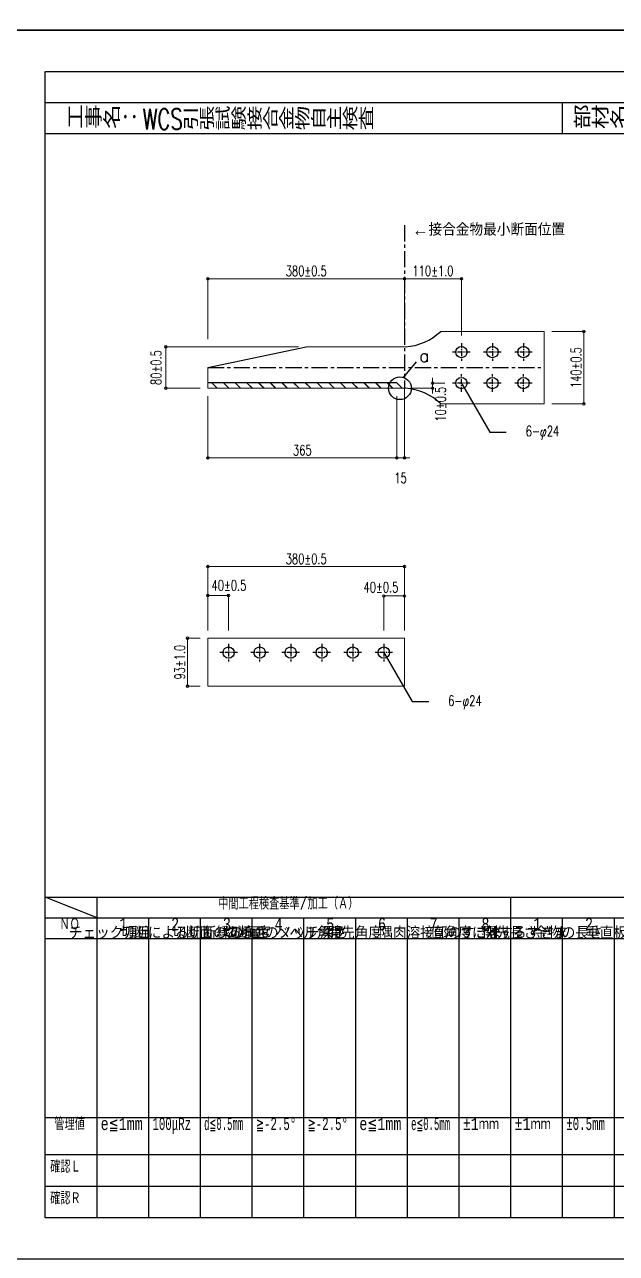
# Model space of a CAD drawing. Header units: millimetres. Extents: x 0 to 29624, y 0 to 14691.
# Drawn here: x 3404 to 4548, y 2387 to 4763 of the extents above; entities that cross this region are included whole.
import ezdxf
from ezdxf.enums import TextEntityAlignment as Align

# ---------------------------------------------------------------- set-up
doc = ezdxf.new("R2010")
doc.units = ezdxf.units.MM
doc.header["$LTSCALE"] = 5
doc.linetypes.add('CENTER1', pattern=[10, 6.25, -1.25, 1.25, -1.25])
doc.linetypes.add('JIS_08_50', pattern=[53, 50, -1.125, 0.75, -1.125])
doc.layers.get('0').update_dxf_attribs({"color": 255})
doc.layers.get('DEFPOINTS').update_dxf_attribs({"color": 255})
for name, color, linetype in [('CENTER', 2, 'JIS_08_50'), ('LAYER6', 7, 'Continuous'), ('寸法', 4, 'Continuous'), ('文字', 7, 'Continuous'), ('溶接', 241, 'Continuous'), ('金物', 142, 'Continuous')]:
    doc.layers.add(name, color=color, linetype=linetype)
doc.styles.add('DLSTANDARD1', font='monotxt.shx', dxfattribs={"width": 0.6, "bigfont": 'extfont'})
doc.styles.add('KANJI', font='simplex.shx', dxfattribs={"width": 0.7, "bigfont": 'extfont2.shx'})
doc.styles.get("Standard").update_dxf_attribs({"font": 'simplex.shx', "width": 0.7, "height": 2.5, "bigfont": '@extfont2.shx'})
doc.styles.add('SUNPOU', font='simplex.shx', dxfattribs={"width": 0.7, "bigfont": 'extfont2.shx'})
doc.styles.add('TATEGAKI', font='txt', dxfattribs={"bigfont": 'bigfont.shx'})
doc.dimstyles.new('一般寸法-小さめ', dxfattribs={"dimscale": 10, "dimtxt": 2, "dimasz": 0.5, "dimexe": 0.125, "dimexo": 1.5, "dimgap": 0.5, "dimtad": 1, "dimtxsty": 'KANJI', "dimblk": 'ORIGIN', "dimcen": 0, "dimclrd": 256, "dimclre": 256, "dimclrt": 256, "dimadec": 0, "dimazin": 0, "dimtfac": 1, "dimtmove": 2, "dimatfit": 2, "dimfxl": 0, "dimtolj": 2, "dimlwd": 5, "dimlwe": 5, "dimarcsym": 0})

# ---------------------------------------------------------------- blocks, each defined once
blk = doc.blocks.new('_Origin')
at = {"color": 0, "linetype": 'ByBlock', "lineweight": -2}
blk.add_line((0, 0), (-1, 0), dxfattribs=at)
blk.add_circle((0, 0), 0.5, dxfattribs=at)
blk = doc.blocks.new('*D569')
at = {"layer": 'DEFPOINTS', "color": 0, "linetype": 'Continuous', "transparency": 16777216}
for p in [(3758.4, 4059.7), (4123.4, 4059.7), (4123.4, 3925)]:
    blk.add_point(p, dxfattribs=at)
at = {"layer": '寸法', "linetype": 'Continuous', "lineweight": 5, "transparency": 16777216}
for p, q in [((3758.4, 4044.7), (3758.4, 3923.8)), ((4123.4, 4044.7), (4123.4, 3923.8)), ((3763.4, 3925), (4118.4, 3925))]:
    blk.add_line(p, q, dxfattribs=at)
at = {"layer": '寸法', "linetype": 'Continuous', "lineweight": 5, "transparency": 16777216, "xscale": 5, "yscale": 5, "zscale": 5, "rotation": 180}
blk.add_blockref('_Origin', (3758.4, 3925), dxfattribs=at)
at = {"layer": '寸法', "linetype": 'Continuous', "lineweight": 5, "transparency": 16777216, "xscale": 5, "yscale": 5, "zscale": 5}
blk.add_blockref('_Origin', (4123.4, 3925), dxfattribs=at)
at = {"layer": '寸法', "linetype": 'Continuous', "transparency": 16777216, "insert": (3940.9, 3940), "char_height": 20, "attachment_point": 5, "style": 'KANJI'}
blk.add_mtext('\\A2;365', dxfattribs=at)
blk = doc.blocks.new('*D570')
at = {"layer": 'DEFPOINTS', "color": 0, "linetype": 'Continuous', "transparency": 16777216}
for p in [(4123.4, 4059.7), (4138.4, 4059.7), (4138.4, 3925)]:
    blk.add_point(p, dxfattribs=at)
at = {"layer": '寸法', "linetype": 'Continuous', "lineweight": 5, "transparency": 16777216}
for p, q in [((4123.4, 4044.7), (4123.4, 3923.8)), ((4138.4, 4044.7), (4138.4, 3923.8)), ((4118.4, 3925), (4113.4, 3925)), ((4123.4, 3925), (4138.4, 3925)), ((4143.4, 3925), (4148.4, 3925))]:
    blk.add_line(p, q, dxfattribs=at)
at = {"layer": '寸法', "linetype": 'Continuous', "lineweight": 5, "transparency": 16777216, "xscale": 5, "yscale": 5, "zscale": 5}
blk.add_blockref('_Origin', (4123.4, 3925), dxfattribs=at)
at = {"layer": '寸法', "linetype": 'Continuous', "lineweight": 5, "transparency": 16777216, "xscale": 5, "yscale": 5, "zscale": 5, "rotation": 180}
blk.add_blockref('_Origin', (4138.4, 3925), dxfattribs=at)
at = {"layer": '寸法', "linetype": 'Continuous', "transparency": 16777216, "insert": (4130.9, 3886.3), "char_height": 20, "attachment_point": 5, "style": 'KANJI'}
blk.add_mtext('\\A2;15', dxfattribs=at)
blk = doc.blocks.new('*D618')
at = {"layer": 'DEFPOINTS', "color": 0, "transparency": 16777216}
for p in [(4192.8, 4069.7), (4231.4, 4069.7), (4138.4, 4059.7)]:
    blk.add_point(p, dxfattribs=at)
at = {"layer": '寸法', "lineweight": 5, "transparency": 16777216}
for p, q in [((4216.4, 4069.7), (4191.6, 4069.7)), ((4192.8, 4074.7), (4192.8, 4079.7)), ((4192.8, 4059.7), (4192.8, 4069.7)), ((4153.4, 4059.7), (4194.1, 4059.7)), ((4192.8, 4054.7), (4192.8, 4049.7))]:
    blk.add_line(p, q, dxfattribs=at)
at = {"layer": '寸法', "lineweight": 5, "transparency": 16777216, "xscale": 5, "yscale": 5, "zscale": 5}
for p, rotation in [((4192.8, 4069.7), 270), ((4192.8, 4059.7), 90)]:
    blk.add_blockref('_Origin', p, dxfattribs=dict(at, rotation=rotation))
at = {"layer": '寸法', "transparency": 16777216, "insert": (4208.1, 4029), "char_height": 20, "attachment_point": 5, "rotation": 90, "style": 'KANJI'}
blk.add_mtext('\\A2;10±0.5', dxfattribs=at)
blk = doc.blocks.new('*D625')
at = {"layer": 'DEFPOINTS', "color": 0, "ltscale": 4, "transparency": 16777216}
for p in [(4408.4, 4169.7), (4485.1, 4169.7), (4408.4, 4029.7)]:
    blk.add_point(p, dxfattribs=at)
at = {"layer": '寸法', "lineweight": 5, "ltscale": 4, "transparency": 16777216}
for p, q in [((4423.4, 4169.7), (4486.4, 4169.7)), ((4485.1, 4034.7), (4485.1, 4164.7)), ((4423.4, 4029.7), (4486.4, 4029.7))]:
    blk.add_line(p, q, dxfattribs=at)
at = {"layer": '寸法', "lineweight": 5, "ltscale": 4, "transparency": 16777216, "xscale": 5, "yscale": 5, "zscale": 5}
for p, rotation in [((4485.1, 4169.7), 90), ((4485.1, 4029.7), 270)]:
    blk.add_blockref('_Origin', p, dxfattribs=dict(at, rotation=rotation))
at = {"layer": '寸法', "ltscale": 4, "transparency": 16777216, "insert": (4470.1, 4099.7), "char_height": 20, "attachment_point": 5, "rotation": 90, "style": 'KANJI'}
blk.add_mtext('\\A2;140±0.5', dxfattribs=at)
blk = doc.blocks.new('*D626')
at = {"layer": 'DEFPOINTS', "color": 0, "ltscale": 4, "transparency": 16777216}
for p in [(3677, 4139.7), (3948.4, 4139.7), (3758.4, 4059.7)]:
    blk.add_point(p, dxfattribs=at)
at = {"layer": '寸法', "lineweight": 5, "ltscale": 4, "transparency": 16777216}
for p, q in [((3933.4, 4139.7), (3675.8, 4139.7)), ((3677, 4064.7), (3677, 4134.7)), ((3743.4, 4059.7), (3675.8, 4059.7))]:
    blk.add_line(p, q, dxfattribs=at)
at = {"layer": '寸法', "lineweight": 5, "ltscale": 4, "transparency": 16777216, "xscale": 5, "yscale": 5, "zscale": 5}
for p, rotation in [((3677, 4139.7), 90), ((3677, 4059.7), 270)]:
    blk.add_blockref('_Origin', p, dxfattribs=dict(at, rotation=rotation))
at = {"layer": '寸法', "ltscale": 4, "transparency": 16777216, "insert": (3658.3, 4099.7), "char_height": 20, "attachment_point": 5, "rotation": 90, "style": 'KANJI'}
blk.add_mtext('\\A2;80±0.5', dxfattribs=at)
blk = doc.blocks.new('*D632')
at = {"layer": 'DEFPOINTS', "color": 0, "transparency": 16777216}
for p in [(4138.4, 4271.5), (3758.4, 4139.7), (4138.4, 4139.7)]:
    blk.add_point(p, dxfattribs=at)
at = {"layer": '寸法', "lineweight": 5, "transparency": 16777216}
for p, q in [((3758.4, 4154.7), (3758.4, 4272.8)), ((3763.4, 4271.5), (4133.4, 4271.5)), ((4138.4, 4154.7), (4138.4, 4272.8))]:
    blk.add_line(p, q, dxfattribs=at)
at = {"layer": '寸法', "lineweight": 5, "transparency": 16777216, "xscale": 5, "yscale": 5, "zscale": 5, "rotation": 180}
blk.add_blockref('_Origin', (3758.4, 4271.5), dxfattribs=at)
at = {"layer": '寸法', "lineweight": 5, "transparency": 16777216, "xscale": 5, "yscale": 5, "zscale": 5}
blk.add_blockref('_Origin', (4138.4, 4271.5), dxfattribs=at)
at = {"layer": '寸法', "transparency": 16777216, "insert": (3948.4, 4286.5), "char_height": 20, "attachment_point": 5, "style": 'KANJI'}
blk.add_mtext('\\A2;380±0.5', dxfattribs=at)
blk = doc.blocks.new('*D633')
at = {"layer": 'DEFPOINTS', "color": 0, "transparency": 16777216}
for p in [(4138.4, 4271.5), (4138.4, 4139.7), (4248.4, 4146.7)]:
    blk.add_point(p, dxfattribs=at)
at = {"layer": '寸法', "lineweight": 5, "transparency": 16777216}
for p, q in [((4138.4, 4154.7), (4138.4, 4272.8)), ((4243.4, 4271.5), (4143.4, 4271.5)), ((4248.4, 4161.7), (4248.4, 4272.8))]:
    blk.add_line(p, q, dxfattribs=at)
at = {"layer": '寸法', "lineweight": 5, "transparency": 16777216, "xscale": 5, "yscale": 5, "zscale": 5, "rotation": 180}
blk.add_blockref('_Origin', (4138.4, 4271.5), dxfattribs=at)
at = {"layer": '寸法', "lineweight": 5, "transparency": 16777216, "xscale": 5, "yscale": 5, "zscale": 5}
blk.add_blockref('_Origin', (4248.4, 4271.5), dxfattribs=at)
at = {"layer": '寸法', "transparency": 16777216, "insert": (4193.4, 4286.5), "char_height": 20, "attachment_point": 5, "style": 'KANJI'}
blk.add_mtext('\\A2;110±1.0', dxfattribs=at)
blk = doc.blocks.new('*D644')
at = {"layer": 'DEFPOINTS', "color": 0, "ltscale": 4, "transparency": 16777216}
for p in [(3798.4, 3659.1), (3758.4, 3576.6), (3798.4, 3576.6)]:
    blk.add_point(p, dxfattribs=at)
at = {"layer": '寸法', "lineweight": 5, "ltscale": 4, "transparency": 16777216}
for p, q in [((3758.4, 3591.6), (3758.4, 3660.4)), ((3763.4, 3659.1), (3793.4, 3659.1)), ((3798.4, 3591.6), (3798.4, 3660.4))]:
    blk.add_line(p, q, dxfattribs=at)
at = {"layer": '寸法', "lineweight": 5, "ltscale": 4, "transparency": 16777216, "xscale": 5, "yscale": 5, "zscale": 5, "rotation": 180}
blk.add_blockref('_Origin', (3758.4, 3659.1), dxfattribs=at)
at = {"layer": '寸法', "lineweight": 5, "ltscale": 4, "transparency": 16777216, "xscale": 5, "yscale": 5, "zscale": 5}
blk.add_blockref('_Origin', (3798.4, 3659.1), dxfattribs=at)
at = {"layer": '寸法', "ltscale": 4, "transparency": 16777216, "insert": (3799, 3678.7), "char_height": 20, "attachment_point": 5, "style": 'KANJI'}
blk.add_mtext('\\A2;40±0.5', dxfattribs=at)
blk = doc.blocks.new('*D645')
at = {"layer": 'DEFPOINTS', "color": 0, "ltscale": 4, "transparency": 16777216}
for p in [(4138.4, 3658.1), (4098.4, 3576.6), (4138.4, 3576.6)]:
    blk.add_point(p, dxfattribs=at)
at = {"layer": '寸法', "lineweight": 5, "ltscale": 4, "transparency": 16777216}
for p, q in [((4098.4, 3591.6), (4098.4, 3659.3)), ((4138.4, 3591.6), (4138.4, 3659.3)), ((4103.4, 3658.1), (4133.4, 3658.1))]:
    blk.add_line(p, q, dxfattribs=at)
at = {"layer": '寸法', "lineweight": 5, "ltscale": 4, "transparency": 16777216, "xscale": 5, "yscale": 5, "zscale": 5, "rotation": 180}
blk.add_blockref('_Origin', (4098.4, 3658.1), dxfattribs=at)
at = {"layer": '寸法', "lineweight": 5, "ltscale": 4, "transparency": 16777216, "xscale": 5, "yscale": 5, "zscale": 5}
blk.add_blockref('_Origin', (4138.4, 3658.1), dxfattribs=at)
at = {"layer": '寸法', "ltscale": 4, "transparency": 16777216, "insert": (4092.8, 3675), "char_height": 20, "attachment_point": 5, "style": 'KANJI'}
blk.add_mtext('\\A2;40±0.5', dxfattribs=at)
blk = doc.blocks.new('*D646')
at = {"layer": 'DEFPOINTS', "color": 0, "ltscale": 4, "transparency": 16777216}
for p in [(4138.4, 3714.9), (3758.4, 3609.6), (4138.4, 3576.6)]:
    blk.add_point(p, dxfattribs=at)
at = {"layer": '寸法', "lineweight": 5, "ltscale": 4, "transparency": 16777216}
for p, q in [((3758.4, 3624.6), (3758.4, 3716.1)), ((3763.4, 3714.9), (4133.4, 3714.9)), ((4138.4, 3591.6), (4138.4, 3716.1))]:
    blk.add_line(p, q, dxfattribs=at)
at = {"layer": '寸法', "lineweight": 5, "ltscale": 4, "transparency": 16777216, "xscale": 5, "yscale": 5, "zscale": 5, "rotation": 180}
blk.add_blockref('_Origin', (3758.4, 3714.9), dxfattribs=at)
at = {"layer": '寸法', "lineweight": 5, "ltscale": 4, "transparency": 16777216, "xscale": 5, "yscale": 5, "zscale": 5}
blk.add_blockref('_Origin', (4138.4, 3714.9), dxfattribs=at)
at = {"layer": '寸法', "ltscale": 4, "transparency": 16777216, "insert": (3948.4, 3729.9), "char_height": 20, "attachment_point": 5, "style": 'KANJI'}
blk.add_mtext('\\A2;380±0.5', dxfattribs=at)
blk = doc.blocks.new('*D662')
at = {"layer": 'DEFPOINTS', "color": 0, "ltscale": 4, "transparency": 16777216}
for p in [(3758.4, 3576.6), (3719, 3483.6), (3758.4, 3483.6)]:
    blk.add_point(p, dxfattribs=at)
at = {"layer": '寸法', "lineweight": 5, "ltscale": 4, "transparency": 16777216}
for p, q in [((3743.4, 3576.6), (3717.8, 3576.6)), ((3719, 3571.6), (3719, 3488.6)), ((3743.4, 3483.6), (3717.8, 3483.6))]:
    blk.add_line(p, q, dxfattribs=at)
at = {"layer": '寸法', "lineweight": 5, "ltscale": 4, "transparency": 16777216, "xscale": 5, "yscale": 5, "zscale": 5}
for p, rotation in [((3719, 3576.6), 90), ((3719, 3483.6), 270)]:
    blk.add_blockref('_Origin', p, dxfattribs=dict(at, rotation=rotation))
at = {"layer": '寸法', "ltscale": 4, "transparency": 16777216, "insert": (3704, 3530.1), "char_height": 20, "attachment_point": 5, "rotation": 90, "style": 'KANJI'}
blk.add_mtext('\\A2;93±1.0', dxfattribs=at)

msp = doc.modelspace()

# ---------------------------------------------------------------- hatches: boundary and pattern name
at = {"layer": '溶接', "ltscale": 6}
h = msp.add_hatch(dxfattribs=at)
h.set_pattern_fill('JIS_LC_20', color=256, scale=0.8, angle=90)
h.set_pattern_definition([(135, (1854.385, 980.727), (-11.31371, -11.31371), []), (135, (1854.385, 981.047), (-11.31371, -11.31371), [])])
h.paths.add_polyline_path([(3942.385, 4059.727), (3763.385, 4059.727), (3763.385, 4070.127), (3942.385, 4070.127)])
h.paths.add_polyline_path([(4124.385, 4059.727), (3942.385, 4059.727), (3942.385, 4070.127), (4124.385, 4070.127)])
h.paths.add_polyline_path([(4124.385, 4059.727), (4124.385, 4065.727)], flags=17)

# ---------------------------------------------------------------- linework, layer by layer
at = {"linetype": 'Continuous', "lineweight": -3}
for p, q in [((3444, 4612), (6648, 4612)), ((4444, 4552), (4444, 4612)), ((3444, 4552), (6648, 4552)), ((3444, 3076), (6648, 3076)), ((3444, 3036), (6648, 3036)), ((3444, 2996), (6344, 2996)), ((3444, 2649.709), (6344, 2649.709)), ((3444, 2577.936), (6344, 2577.936)), ((3444, 2516.968), (6344, 2516.968))]:
    msp.add_line(p, q, dxfattribs=at)
for points in [[(3364, 7128), (6728, 7128), (6728, 4752), (3364, 4752)], [(3364, 4752), (6728, 4752), (6728, 2376), (3364, 2376)], [(3444, 4672), (6648, 4672), (6648, 2456), (3444, 2456)]]:
    msp.add_lwpolyline(points, close=True, dxfattribs=at)
at = {"layer": 'CENTER', "linetype": 'CENTER1'}
for p, q in [((4138.385, 4374.887), (4138.385, 4059.727)), ((3758.385, 4099.727), (4408.385, 4099.727))]:
    msp.add_line(p, q, dxfattribs=at)
at = {"layer": '寸法', "linetype": 'CENTER1', "ltscale": 0.3}
for p, q in [((4248.385, 4146.727), (4248.385, 4112.727)), ((4308.385, 4146.727), (4308.385, 4112.727)), ((4368.385, 4146.727), (4368.385, 4112.727)), ((4265.385, 4129.727), (4231.385, 4129.727)), ((4325.385, 4129.727), (4291.385, 4129.727)), ((4385.385, 4129.727), (4351.385, 4129.727)), ((4248.385, 4052.727), (4248.385, 4086.727)), ((4308.385, 4052.727), (4308.385, 4086.727)), ((4368.385, 4052.727), (4368.385, 4086.727)), ((4265.385, 4069.727), (4231.385, 4069.727)), ((4325.385, 4069.727), (4291.385, 4069.727)), ((4385.385, 4069.727), (4351.385, 4069.727)), ((3798.385, 3565.585), (3798.385, 3531.585)), ((3858.385, 3565.585), (3858.385, 3531.585)), ((3918.385, 3565.585), (3918.385, 3531.585)), ((3978.385, 3565.585), (3978.385, 3531.585)), ((4038.385, 3565.585), (4038.385, 3531.585)), ((4098.385, 3565.585), (4098.385, 3531.585)), ((3815.385, 3548.585), (3781.385, 3548.585)), ((3875.385, 3548.585), (3841.385, 3548.585)), ((3935.385, 3548.585), (3901.385, 3548.585)), ((3995.385, 3548.585), (3961.385, 3548.585)), ((4055.385, 3548.585), (4021.385, 3548.585)), ((4115.385, 3548.585), (4081.385, 3548.585))]:
    msp.add_line(p, q, dxfattribs=at)
at = {"layer": '寸法', "ltscale": 4}
msp.add_line((4136.491, 4080.624), (4161.527, 4111.011), dxfattribs=at)
at = {"layer": '寸法'}
for p, q in [((4248.385, 4069.727), (4303.028, 3975.081)), ((4303.028, 3975.081), (4335.176, 3975.081)), ((4098.385, 3548.585), (4153.028, 3453.939)), ((4153.028, 3453.939), (4185.176, 3453.939))]:
    msp.add_line(p, q, dxfattribs=at)
at = {"layer": '寸法', "linetype": 'Continuous'}
for p, q in [((3544, 3036), (3444, 3076)), ((3544, 2456), (3544, 3076)), ((4344, 2456), (4344, 3076)), ((3644, 2456), (3644, 3036)), ((3744, 2456), (3744, 3036)), ((3844, 2456), (3844, 3036)), ((3944, 2456), (3944, 3036)), ((4044, 2456), (4044, 3036)), ((4144, 2456), (4144, 3036)), ((4244, 2456), (4244, 3036)), ((4444, 2456), (4444, 3036)), ((4544, 2456), (4544, 3036))]:
    msp.add_line(p, q, dxfattribs=at)
msp.add_circle((4129.485, 4059.727), 22.04, dxfattribs=at)
at = {"layer": '溶接'}
msp.add_line((4123.385, 4070.127), (3758.385, 4070.127), dxfattribs=at)
at = {"layer": '溶接', "linetype": 'Continuous'}
msp.add_line((4123.385, 4070.127), (4133.785, 4059.727), dxfattribs=at)
at = {"layer": '金物', "lineweight": 18}
for p, q in [((4408.385, 4169.727), (4208.385, 4169.727)), ((4408.385, 4029.727), (4408.385, 4169.727)), ((4140.385, 4139.727), (3948.385, 4139.727)), ((3758.385, 4099.727), (3758.385, 4059.727)), ((4140.385, 4059.727), (3758.385, 4059.727)), ((4138.385, 4037.727), (4138.385, 4059.727)), ((4408.385, 4029.727), (4208.385, 4029.727)), ((3758.385, 3483.585), (3758.385, 3576.585)), ((3758.385, 3576.585), (4138.385, 3576.585)), ((4138.385, 3576.585), (4138.385, 3483.585)), ((4138.385, 3483.585), (3758.385, 3483.585))]:
    msp.add_line(p, q, dxfattribs=at)
at = {"layer": '金物'}
msp.add_line((3758.385, 4099.727), (3948.385, 4139.727), dxfattribs=at)
at = {"layer": '金物', "ltscale": 2.5}
for centre in [(4248.385, 4129.727), (4308.385, 4129.727), (4368.385, 4129.727), (4248.385, 4069.727), (4308.385, 4069.727), (4368.385, 4069.727), (3798.385, 3548.585), (3858.385, 3548.585), (3918.385, 3548.585), (3978.385, 3548.585), (4038.385, 3548.585), (4098.385, 3548.585)]:
    msp.add_circle(centre, 11, dxfattribs=at)
at = {"layer": '金物', "ltscale": 2}
for centre, start, end in [((4132.595, 4249.451), 274.060941, 313.550946), ((4132.595, 3950.003), 46.449054, 85.939059)]:
    msp.add_arc(centre, 110, start, end, dxfattribs=at)

# ---------------------------------------------------------------- texts
at = {"layer": 'LAYER6', "color": 0, "linetype": 'Continuous', "lineweight": -3, "width": 0.8}
for s, p in [('工事名：', (3484.009, 4562.926)), ('部材名：', (4463.834, 4562.926))]:
    msp.add_text(s, height=40, dxfattribs=at).set_placement(p)
at = {"layer": 'LAYER6', "color": 0, "linetype": 'Continuous', "lineweight": -3, "insert": (3631.858, 4600.098), "char_height": 40, "width": 924.29947, "attachment_point": 1}
msp.add_mtext('WCS引張試験接合金物自主検査', dxfattribs=at)
at = {"layer": '寸法', "ltscale": 4, "style": 'SUNPOU'}
for s, p in [('←接合金物最小断面位置', (4448.785, 4366.595)), ('a', (4186.272, 4122.511))]:
    msp.add_text(s, height=24, dxfattribs=at).set_placement(p, align=Align.MIDDLE_RIGHT)
at = {"layer": '寸法', "char_height": 20, "width": 98.97993, "attachment_point": 3}
for insert in [(4437.563, 3986.805), (4287.563, 3465.662)]:
    msp.add_mtext('6-φ24', dxfattribs=dict(at, insert=insert))
at = {"layer": '文字', "color": 0, "linetype": 'Continuous', "ltscale": 6, "style": 'DLSTANDARD1'}
for s, width, p in [('中間工程検査基準/加工（Ａ）', 0.74375, (3778.447, 3044.574)), ('ＮＯ', 0.74375, (3471.463, 3004.574)), ('1', 0.74375, (3587.207, 3004.574)), ('2', 0.74375, (3687.207, 3004.574)), ('3', 0.74375, (3787.207, 3004.574)), ('4', 0.74375, (3887.207, 3004.574)), ('5', 0.74375, (3987.207, 3004.574)), ('6', 0.74375, (4087.207, 3004.574)), ('7', 0.74375, (4187.207, 3004.574)), ('1', 0.74375, (4387.207, 3004.574)), ('2', 0.74375, (4487.207, 3004.574)), ('管理値', 0.74375, (3461.648, 2618.284)), ('e≦1mm', 0.74375, (3551.094, 2618.284)), ('100μRz', 0.6, (3651.094, 2618.284)), ('d≦0.5mm', 0.5, (3751.094, 2618.284)), ('≧-2.5°', 0.6, (3851.094, 2618.284)), ('≧-2.5°', 0.6, (3951.094, 2618.284)), ('e≦1mm', 0.74375, (4051.094, 2618.284)), ('e≦0.5mm', 0.5, (4151.094, 2618.284)), ('±1ｍｍ', 0.74375, (4351.094, 2618.284)), ('±0.5mm', 0.6, (4451.094, 2618.284)), ('確認Ｌ', 0.74375, (3453.522, 2535.593)), ('確認Ｒ', 0.74375, (3453.522, 2474.625))]:
    msp.add_text(s, height=24, dxfattribs=dict(at, width=width)).set_placement(p, align=Align.BOTTOM_LEFT)
at = {"layer": '文字', "color": 0, "linetype": 'Continuous', "ltscale": 6, "style": 'TATEGAKI'}
for s, p in [('チェック項目', (3489.476, 2987.673)), ('切断による切断縁の角度', (3589.476, 2987.673)), ('切断面のあらさ', (3689.476, 2987.673)), ('切断面のノッチ深さ', (3789.476, 2987.673)), ('ベベル角度', (3889.476, 2987.673)), ('開先角度', (3989.476, 2987.673)), ('隅肉溶接部のすきま', (4089.476, 2987.673)), ('直角度に対するすきま', (4189.476, 2987.673)), ('金物の長さ', (4389.476, 2987.673)), ('垂直板平面曲がり', (4489.476, 2987.673))]:
    msp.add_text(s, height=24, dxfattribs=at).set_placement(p, align=Align.BOTTOM_LEFT)
at = {"layer": '文字', "color": 1, "linetype": 'Continuous', "ltscale": 6, "style": 'DLSTANDARD1', "width": 0.74375}
for s, p in [('8', (4287.207, 3004.574)), ('±1ｍｍ', (4251.094, 2618.284))]:
    msp.add_text(s, height=24, dxfattribs=at).set_placement(p, align=Align.BOTTOM_LEFT)
at = {"layer": '文字', "color": 1, "linetype": 'Continuous', "ltscale": 6, "style": 'TATEGAKI'}
msp.add_text('開先長さ', height=24, dxfattribs=at).set_placement((4289.476, 2987.673), align=Align.BOTTOM_LEFT)

# ---------------------------------------------------------------- dimensions: what is measured, and where the dimension line sits
at = {"layer": '寸法'}
for p1, text, picture, middle in [((3758.385, 4139.727), '380±0.5', '*D632', (3948.385, 4286.522)), ((4248.385, 4146.727), '110±1.0', '*D633', (4193.385, 4286.522))]:
    dim = msp.add_linear_dim(base=(4138.385, 4271.522), p1=p1, p2=(4138.385, 4139.727), text=text, dimstyle='一般寸法-小さめ', dxfattribs=at)
    dim.commit()
    dim.dimension.update_dxf_attribs({"geometry": picture, "text_midpoint": middle})
at = {"layer": '寸法', "ltscale": 4}
for base, p1, p2, angle, text, picture, middle in [((4485.107, 4169.727), (4408.385, 4029.727), (4408.385, 4169.727), 90, '140±0.5', '*D625', (4470.107, 4099.727)), ((3677.02, 4139.727), (3758.385, 4059.727), (3948.385, 4139.727), 90, '80±0.5', '*D626', (3658.27, 4099.727)), ((3719.004, 3483.585), (3758.385, 3576.585), (3758.385, 3483.585), 270, '93±1.0', '*D662', (3704.004, 3530.085))]:
    dim = msp.add_linear_dim(base=base, p1=p1, p2=p2, angle=angle, text=text, dimstyle='一般寸法-小さめ', dxfattribs=at)
    dim.commit()
    dim.dimension.update_dxf_attribs({"geometry": picture, "text_midpoint": middle})
at = {"layer": '寸法'}
dim = msp.add_linear_dim(base=(4192.83, 4069.727), p1=(4138.385, 4059.727), p2=(4231.385, 4069.727), angle=90, text='10±0.5', dimstyle='一般寸法-小さめ', dxfattribs=at)
dim.commit()
dim.dimension.update_dxf_attribs({"geometry": '*D618', "text_midpoint": (4208.132, 4028.956), "dimtype": 160})
at = {"layer": '寸法', "linetype": 'Continuous'}
for base, p1, p2, picture, middle in [((4123.385, 3925.042), (3758.385, 4059.727), (4123.385, 4059.727), '*D569', (3940.885, 3940.042)), ((4138.385, 3925.042), (4123.385, 4059.727), (4138.385, 4059.727), '*D570', (4130.885, 3886.292))]:
    dim = msp.add_linear_dim(base=base, p1=p1, p2=p2, dimstyle='一般寸法-小さめ', dxfattribs=at)
    dim.commit()
    dim.dimension.update_dxf_attribs({"geometry": picture, "text_midpoint": middle})
at = {"layer": '寸法', "ltscale": 4}
dim = msp.add_linear_dim(base=(4138.385, 3714.88), p1=(3758.385, 3609.63), p2=(4138.385, 3576.585), text='380±0.5', dimstyle='一般寸法-小さめ', dxfattribs=at)
dim.commit()
dim.dimension.update_dxf_attribs({"geometry": '*D646', "text_midpoint": (3948.385, 3729.88)})
for base, p1, p2, picture, middle in [((3798.385, 3659.133), (3758.385, 3576.585), (3798.385, 3576.585), '*D644', (3798.952, 3678.654)), ((4138.385, 3658.066), (4098.385, 3576.585), (4138.385, 3576.585), '*D645', (4092.766, 3674.96))]:
    dim = msp.add_linear_dim(base=base, p1=p1, p2=p2, text='40±0.5', dimstyle='一般寸法-小さめ', dxfattribs=at)
    dim.commit()
    dim.dimension.update_dxf_attribs({"geometry": picture, "text_midpoint": middle, "dimtype": 160})

doc.saveas('drawing.dxf')
